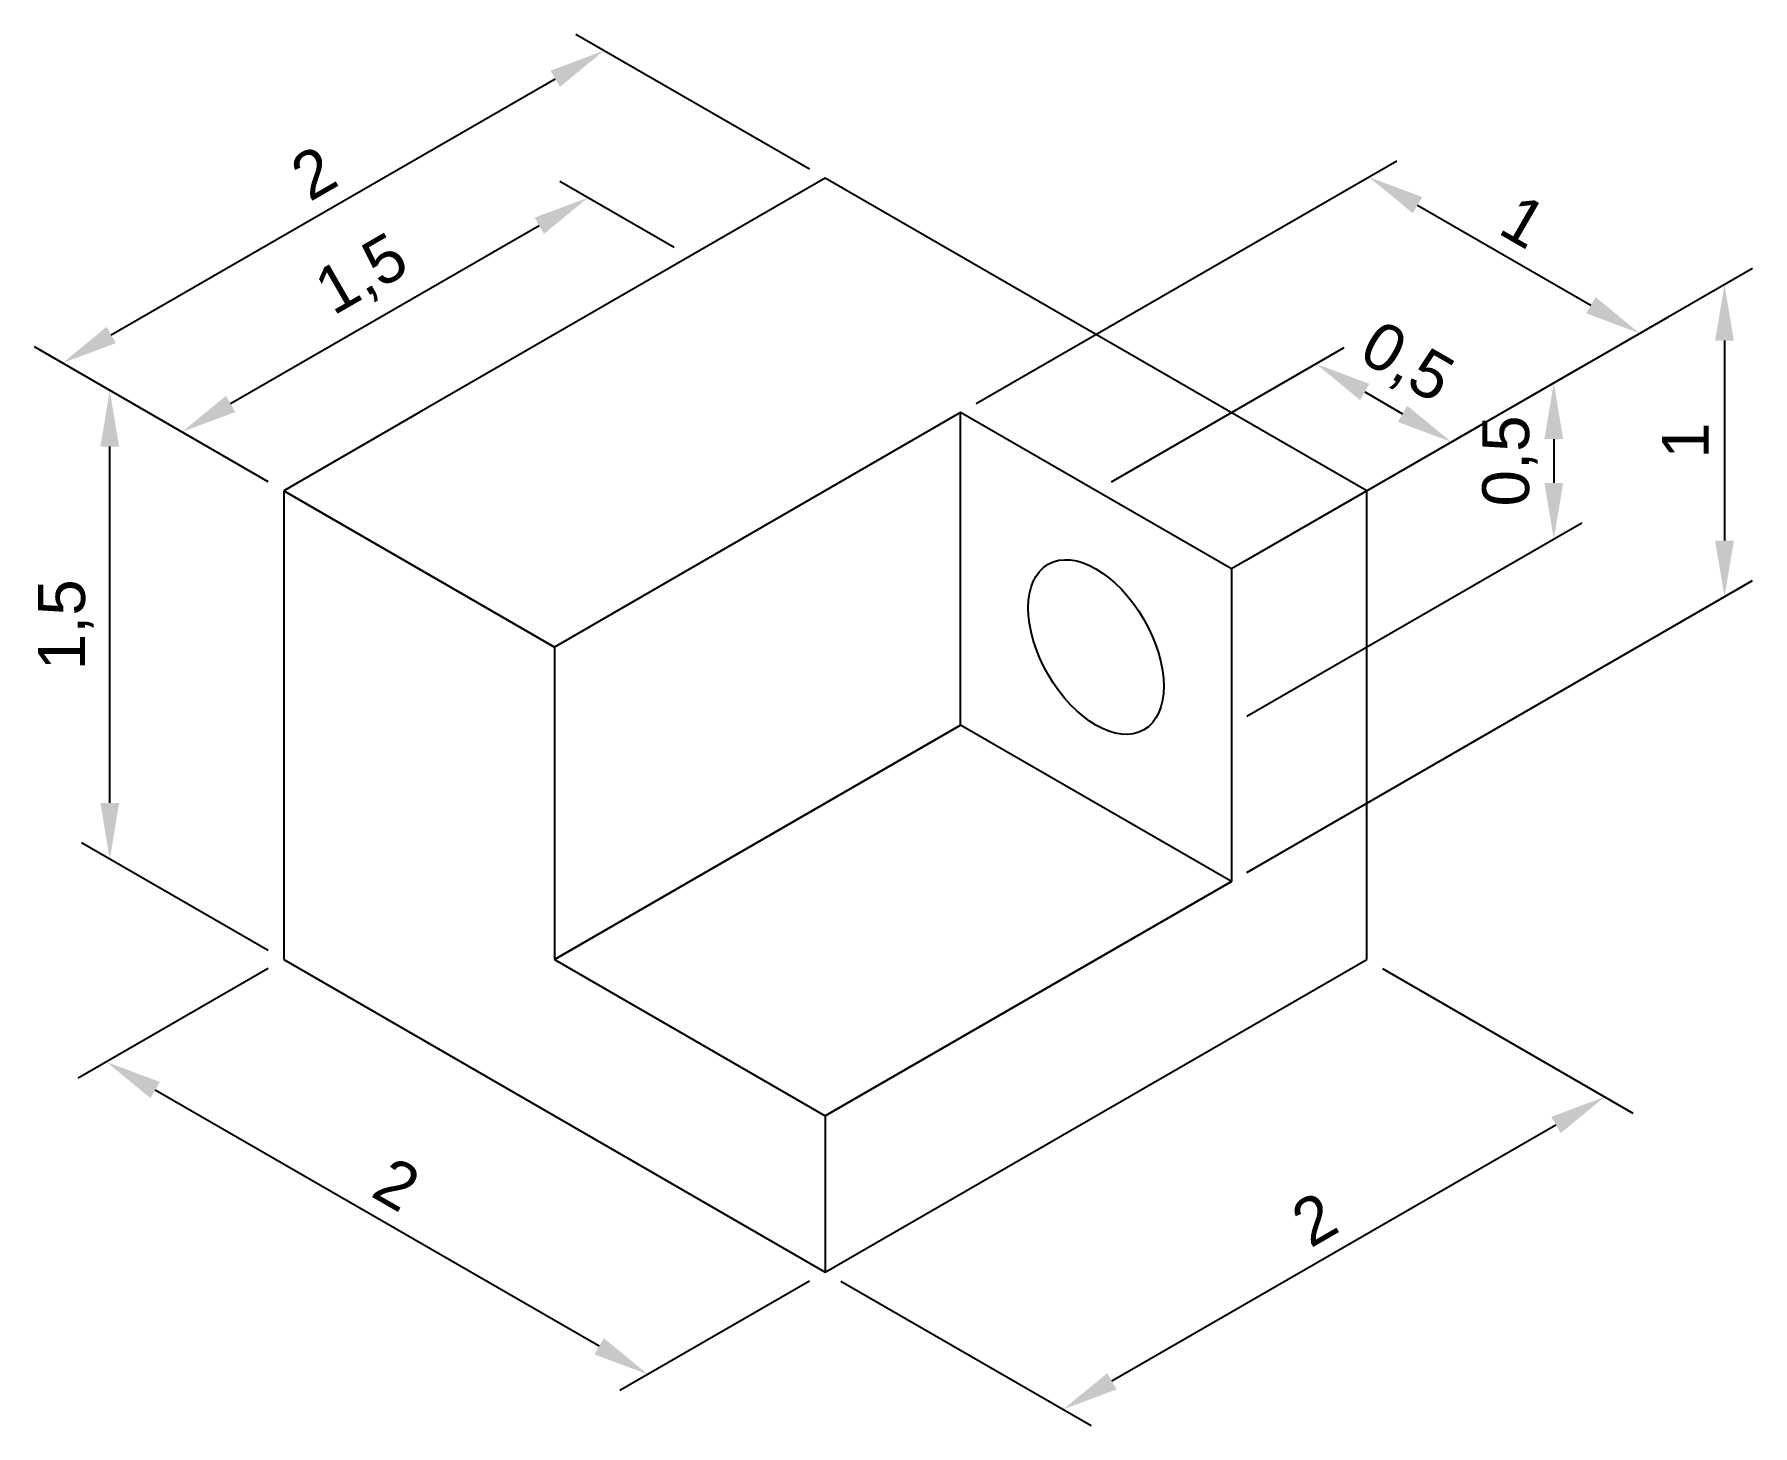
# Model space of a CAD drawing. Header units: millimetres. Extents: x -2.53 to 2.97, y -0.49 to 3.96.
import ezdxf

# ---------------------------------------------------------------- set-up
doc = ezdxf.new("R2010")
doc.units = ezdxf.units.MM
doc.styles.get("Standard").update_dxf_attribs({"font": 'arial.ttf'})
doc.dimstyles.new('ISO-25', dxfattribs={"dimtxt": 0.15, "dimasz": 0.18, "dimexe": 0.09, "dimexo": 0.05, "dimgap": 0.05, "dimtad": 1, "dimtxsty": 'Standard', "dimcen": 2.5, "dimadec": 0, "dimazin": 0, "dimtfac": 1, "dimtmove": 0, "dimatfit": 3, "dimfxl": 1, "dimarcsym": 0})

# ---------------------------------------------------------------- blocks, each defined once
blk = doc.blocks.new('*D1')
at = {"color": 0, "lineweight": -2, "transparency": 16777216}
for p, q in [((1.7821, 0.9711), (2.5831, 0.5086)), ((2.3373, 0.4706), (0.917, -0.3494)), ((0.05, -0.0289), (0.8511, -0.4914))]:
    blk.add_line(p, q, dxfattribs=at)
at = {"color": 0, "transparency": 16777216}
for points in [[(2.3223, 0.4966), (2.3523, 0.4446), (2.4931, 0.5606)], [(0.902, -0.3234), (0.932, -0.3754), (0.7611, -0.4394)]]:
    blk.add_solid(points, dxfattribs=at)
at = {"layer": 'Defpoints', "color": 0, "transparency": 16777216}
for p in [(1.7321, 1), (0, 0), (0.7611, -0.4394)]:
    blk.add_point(p, dxfattribs=at)
at = {"color": 0, "transparency": 16777216, "insert": (1.5645, 0.1691), "char_height": 0.15, "attachment_point": 5, "rotation": 30}
blk.add_mtext('2', dxfattribs=at)
blk = doc.blocks.new('*D2')
at = {"color": 0, "lineweight": -2, "transparency": 16777216}
for p, q in [((-1.7821, 0.9711), (-2.3892, 0.6206)), ((-0.7231, -0.2375), (-2.1433, 0.5825)), ((-0.05, -0.0289), (-0.6572, -0.3794))]:
    blk.add_line(p, q, dxfattribs=at)
at = {"color": 0, "transparency": 16777216}
for points in [[(-2.1283, 0.6085), (-2.1583, 0.5566), (-2.2992, 0.6725)], [(-0.7081, -0.2115), (-0.7381, -0.2634), (-0.5672, -0.3275)]]:
    blk.add_solid(points, dxfattribs=at)
at = {"layer": 'Defpoints', "color": 0, "transparency": 16777216}
for p in [(-1.7321, 1), (-2.2992, 0.6725), (0, 0)]:
    blk.add_point(p, dxfattribs=at)
at = {"color": 0, "transparency": 16777216, "insert": (-1.3705, 0.2811), "char_height": 0.15, "attachment_point": 5, "rotation": 330}
blk.add_mtext('2', dxfattribs=at)
blk = doc.blocks.new('*D3')
at = {"color": 0, "lineweight": -2, "transparency": 16777216}
for p, q in [((-1.7821, 2.5289), (-2.3784, 2.8732)), ((-2.2884, 1.5012), (-2.2884, 2.6412)), ((-1.7821, 1.0289), (-2.3784, 1.3732))]:
    blk.add_line(p, q, dxfattribs=at)
at = {"color": 0, "transparency": 16777216}
for points in [[(-2.3184, 2.6412), (-2.2584, 2.6412), (-2.2884, 2.8212)], [(-2.3184, 1.5012), (-2.2584, 1.5012), (-2.2884, 1.3212)]]:
    blk.add_solid(points, dxfattribs=at)
at = {"layer": 'Defpoints', "color": 0, "transparency": 16777216}
for p in [(-2.2884, 2.8212), (-1.7321, 2.5), (-1.7321, 1)]:
    blk.add_point(p, dxfattribs=at)
at = {"color": 0, "transparency": 16777216, "insert": (-2.4286, 2.0712), "char_height": 0.15, "attachment_point": 5, "rotation": 90}
blk.add_mtext('1,5', dxfattribs=at)
blk = doc.blocks.new('*D4')
at = {"color": 0, "lineweight": -2, "transparency": 16777216}
for p, q in [((-0.05, 3.5289), (-0.7976, 3.9605)), ((-2.2837, 2.9985), (-0.8634, 3.8185)), ((-1.7821, 2.5289), (-2.5296, 2.9605))]:
    blk.add_line(p, q, dxfattribs=at)
at = {"color": 0, "transparency": 16777216}
for points in [[(-0.8784, 3.8445), (-0.8484, 3.7925), (-0.7076, 3.9085)], [(-2.2987, 3.0245), (-2.2687, 2.9725), (-2.4396, 2.9085)]]:
    blk.add_solid(points, dxfattribs=at)
at = {"layer": 'Defpoints', "color": 0, "transparency": 16777216}
for p in [(-0.7076, 3.9085), (0, 3.5), (-1.7321, 2.5)]:
    blk.add_point(p, dxfattribs=at)
at = {"color": 0, "transparency": 16777216, "insert": (-1.6362, 3.517), "char_height": 0.15, "attachment_point": 5, "rotation": 30}
blk.add_mtext('2', dxfattribs=at)
blk = doc.blocks.new('*D5')
at = {"color": 0, "lineweight": -2, "transparency": 16777216}
for p, q in [((-0.483, 3.2789), (-0.8486, 3.49)), ((-0.9145, 3.348), (-1.9018, 2.778)), ((-1.7821, 2.5289), (-2.1477, 2.74))]:
    blk.add_line(p, q, dxfattribs=at)
at = {"color": 0, "transparency": 16777216}
for points in [[(-0.9295, 3.374), (-0.8995, 3.322), (-0.7586, 3.438)], [(-1.9168, 2.804), (-1.8868, 2.752), (-2.0577, 2.688)]]:
    blk.add_solid(points, dxfattribs=at)
at = {"layer": 'Defpoints', "color": 0, "transparency": 16777216}
for p in [(-0.433, 3.25), (-2.0577, 2.688), (-1.7321, 2.5)]:
    blk.add_point(p, dxfattribs=at)
at = {"color": 0, "transparency": 16777216, "insert": (-1.4782, 3.1844), "char_height": 0.15, "attachment_point": 5, "rotation": 30}
blk.add_mtext('1,5', dxfattribs=at)
blk = doc.blocks.new('*D6')
at = {"color": 0, "lineweight": -2, "transparency": 16777216}
for p, q in [((0.483, 2.7789), (1.8287, 3.5558)), ((1.8946, 3.4139), (2.4489, 3.0939)), ((1.349, 2.2789), (2.6948, 3.0558))]:
    blk.add_line(p, q, dxfattribs=at)
at = {"color": 0, "transparency": 16777216}
for points in [[(1.9096, 3.4398), (1.8796, 3.3879), (1.7387, 3.5039)], [(2.4639, 3.1198), (2.4339, 3.0679), (2.6048, 3.0039)]]:
    blk.add_solid(points, dxfattribs=at)
at = {"layer": 'Defpoints', "color": 0, "transparency": 16777216}
for p in [(2.6048, 3.0039), (0.433, 2.75), (1.299, 2.25)]:
    blk.add_point(p, dxfattribs=at)
at = {"color": 0, "transparency": 16777216, "insert": (2.2344, 3.3624), "char_height": 0.15, "attachment_point": 5, "rotation": 330}
blk.add_mtext('1', dxfattribs=at)
blk = doc.blocks.new('*D7')
at = {"color": 0, "lineweight": -2, "transparency": 16777216}
for p, q in [((0.916, 2.5289), (1.6596, 2.9582)), ((1.7255, 2.8162), (1.8467, 2.7462)), ((1.349, 2.2789), (2.0926, 2.7082))]:
    blk.add_line(p, q, dxfattribs=at)
at = {"color": 0, "transparency": 16777216}
for points in [[(1.7405, 2.8422), (1.7105, 2.7902), (1.5696, 2.9062)], [(1.8617, 2.7722), (1.8317, 2.7202), (2.0026, 2.6562)]]:
    blk.add_solid(points, dxfattribs=at)
at = {"layer": 'Defpoints', "color": 0, "transparency": 16777216}
for p in [(2.0026, 2.6562), (0.866, 2.5), (1.299, 2.25)]:
    blk.add_point(p, dxfattribs=at)
at = {"color": 0, "transparency": 16777216, "insert": (1.8562, 2.9026), "char_height": 0.15, "attachment_point": 5, "rotation": 330}
blk.add_mtext('0,5', dxfattribs=at)
blk = doc.blocks.new('*D8')
at = {"color": 0, "lineweight": -2, "transparency": 16777216}
for p, q in [((1.349, 2.2789), (2.9663, 3.2126)), ((2.8763, 2.9806), (2.8763, 2.3406)), ((1.349, 1.2789), (2.9663, 2.2126))]:
    blk.add_line(p, q, dxfattribs=at)
at = {"color": 0, "transparency": 16777216}
for points in [[(2.8463, 2.9806), (2.9063, 2.9806), (2.8763, 3.1606)], [(2.8463, 2.3406), (2.9063, 2.3406), (2.8763, 2.1606)]]:
    blk.add_solid(points, dxfattribs=at)
at = {"layer": 'Defpoints', "color": 0, "transparency": 16777216}
for p in [(1.299, 2.25), (2.8763, 2.1606), (1.299, 1.25)]:
    blk.add_point(p, dxfattribs=at)
at = {"color": 0, "transparency": 16777216, "insert": (2.751, 2.6606), "char_height": 0.15, "attachment_point": 5, "rotation": 90}
blk.add_mtext('1', dxfattribs=at)
blk = doc.blocks.new('*D9')
at = {"color": 0, "lineweight": -2, "transparency": 16777216}
for p, q in [((1.349, 2.2789), (2.4203, 2.8974)), ((2.3303, 2.6654), (2.3303, 2.5254)), ((1.349, 1.7789), (2.4203, 2.3974))]:
    blk.add_line(p, q, dxfattribs=at)
at = {"color": 0, "transparency": 16777216}
for points in [[(2.3003, 2.6654), (2.3603, 2.6654), (2.3303, 2.8454)], [(2.3003, 2.5254), (2.3603, 2.5254), (2.3303, 2.3454)]]:
    blk.add_solid(points, dxfattribs=at)
at = {"layer": 'Defpoints', "color": 0, "transparency": 16777216}
for p in [(2.3303, 2.3454), (1.299, 2.25), (1.299, 1.75)]:
    blk.add_point(p, dxfattribs=at)
at = {"color": 0, "transparency": 16777216, "insert": (2.1902, 2.5954), "char_height": 0.15, "attachment_point": 5, "rotation": 90}
blk.add_mtext('0,5', dxfattribs=at)

msp = doc.modelspace()

# ---------------------------------------------------------------- linework, layer by layer
for p, q in [((0, 3.5), (-1.299, 2.75)), ((1.7321, 2.5), (0, 3.5)), ((-1.299, 2.75), (-1.7321, 2.5)), ((0.433, 2.75), (-0.866, 2)), ((0.433, 2.75), (-0.866, 2)), ((1.299, 2.25), (0.433, 2.75)), ((0.433, 1.75), (0.433, 2.75)), ((-1.7321, 2.5), (-1.7321, 1)), ((-0.866, 2), (-1.7321, 2.5)), ((-1.7321, 2.5), (-0.866, 2)), ((1.7321, 2.5), (1.299, 2.25)), ((1.7321, 1), (1.7321, 2.5)), ((1.299, 2.25), (1.299, 1.25)), ((-0.866, 2), (-0.866, 1)), ((-0.866, 1), (0.433, 1.75)), ((0.433, 1.75), (-0.866, 1)), ((1.299, 1.25), (0.433, 1.75)), ((0, 0.5), (1.299, 1.25)), ((1.299, 1.25), (0, 0.5)), ((-1.7321, 1), (0, 0)), ((-0.866, 1), (0, 0.5)), ((0, 0), (1.7321, 1)), ((0, 0.5), (0, 0))]:
    msp.add_line(p, q)
msp.add_ellipse((0.866, 2), major_axis=(0.1531, -0.2652), ratio=0.57735)

# ---------------------------------------------------------------- dimensions: what is measured, and where the dimension line sits
for p1, p2, distance, picture, middle in [((-1.7321, 2.5), (0, 3.5), 0.7076, '*D4', (-1.6362, 3.517)), ((0.433, 2.75), (1.299, 2.25), 1.3057, '*D6', (2.2344, 3.3624)), ((-0.433, 3.25), (-1.7321, 2.5), -0.3256, '*D5', (-1.4782, 3.1844)), ((1.299, 2.25), (1.299, 1.25), 1.5772, '*D8', (2.751, 2.6606)), ((0.866, 2.5), (1.299, 2.25), 0.7036, '*D7', (1.8562, 2.9026)), ((-1.7321, 1), (-1.7321, 2.5), 0.5564, '*D3', (-2.4286, 2.0712)), ((1.299, 2.25), (1.299, 1.75), 1.0313, '*D9', (2.1902, 2.5954)), ((0, 0), (-1.7321, 1), 0.5672, '*D2', (-1.3705, 0.2811)), ((1.7321, 1), (0, 0), 0.7611, '*D1', (1.5645, 0.1691))]:
    dim = msp.add_aligned_dim(p1=p1, p2=p2, distance=distance, dimstyle='ISO-25')
    dim.commit()
    dim.dimension.update_dxf_attribs({"geometry": picture, "text_midpoint": middle})

doc.saveas('drawing.dxf')
